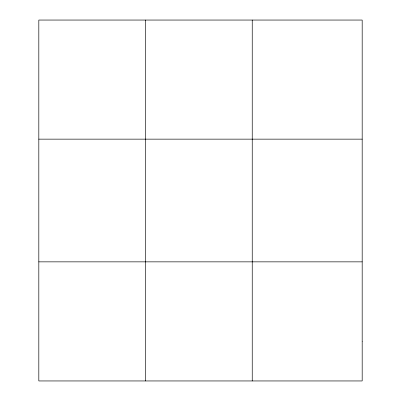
<?xml version="1.0" encoding="UTF-8"?>
<svg xmlns="http://www.w3.org/2000/svg" width="401" height="401" viewBox="0 0 401 401"><rect width="100%" height="100%" fill="white"/><g stroke="black" fill="none" stroke-linecap="round" stroke-linejoin="round"><path stroke-width="0.6" d="M145.528 380.95L145.528 20.05M252.239 380.95L252.239 20.05M38.817 139.147L362.183 139.147M38.817 261.853L362.183 261.853M362.183 341.251L362.183 380.95L38.817 380.95L38.817 20.05L362.183 20.05L362.183 341.251"/></g></svg>
